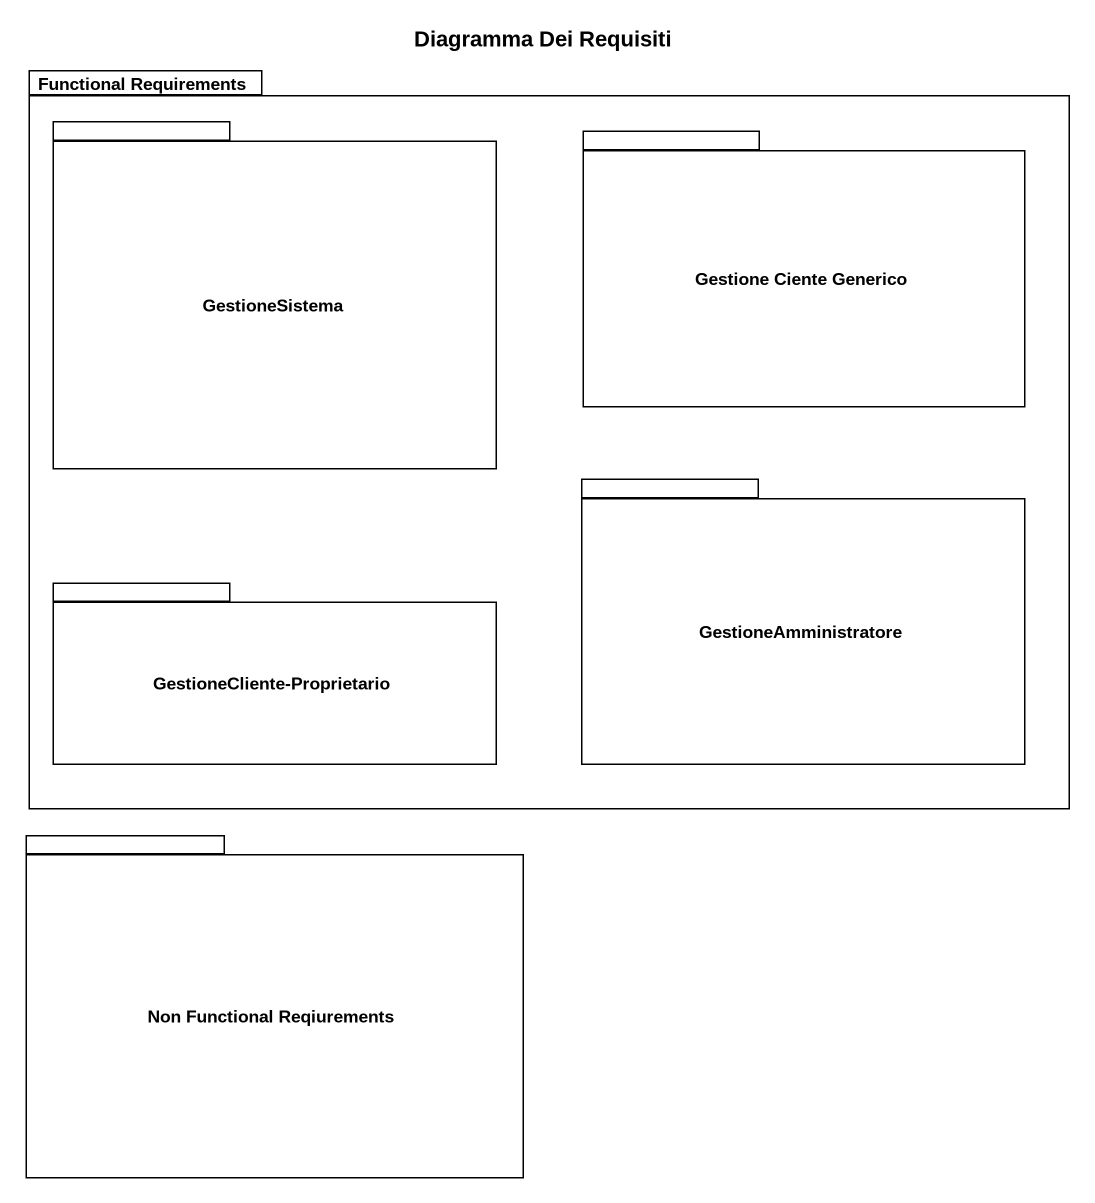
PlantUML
@startuml
title Diagramma Dei Requisiti
package "Functional Requirements" as Functional_Requirements {
  package GestioneSistema {
  }
  package "Gestione Ciente Generico" as Gestione_Ciente_Generico {
  }
  package GestioneAmministratore {
  }
  package "GestioneCliente-Proprietario" as GestioneCliente_Proprietario {
  }
}
package "Non Functional Reqiurements" as Non_Functional_Reqiurements {
}
@enduml
